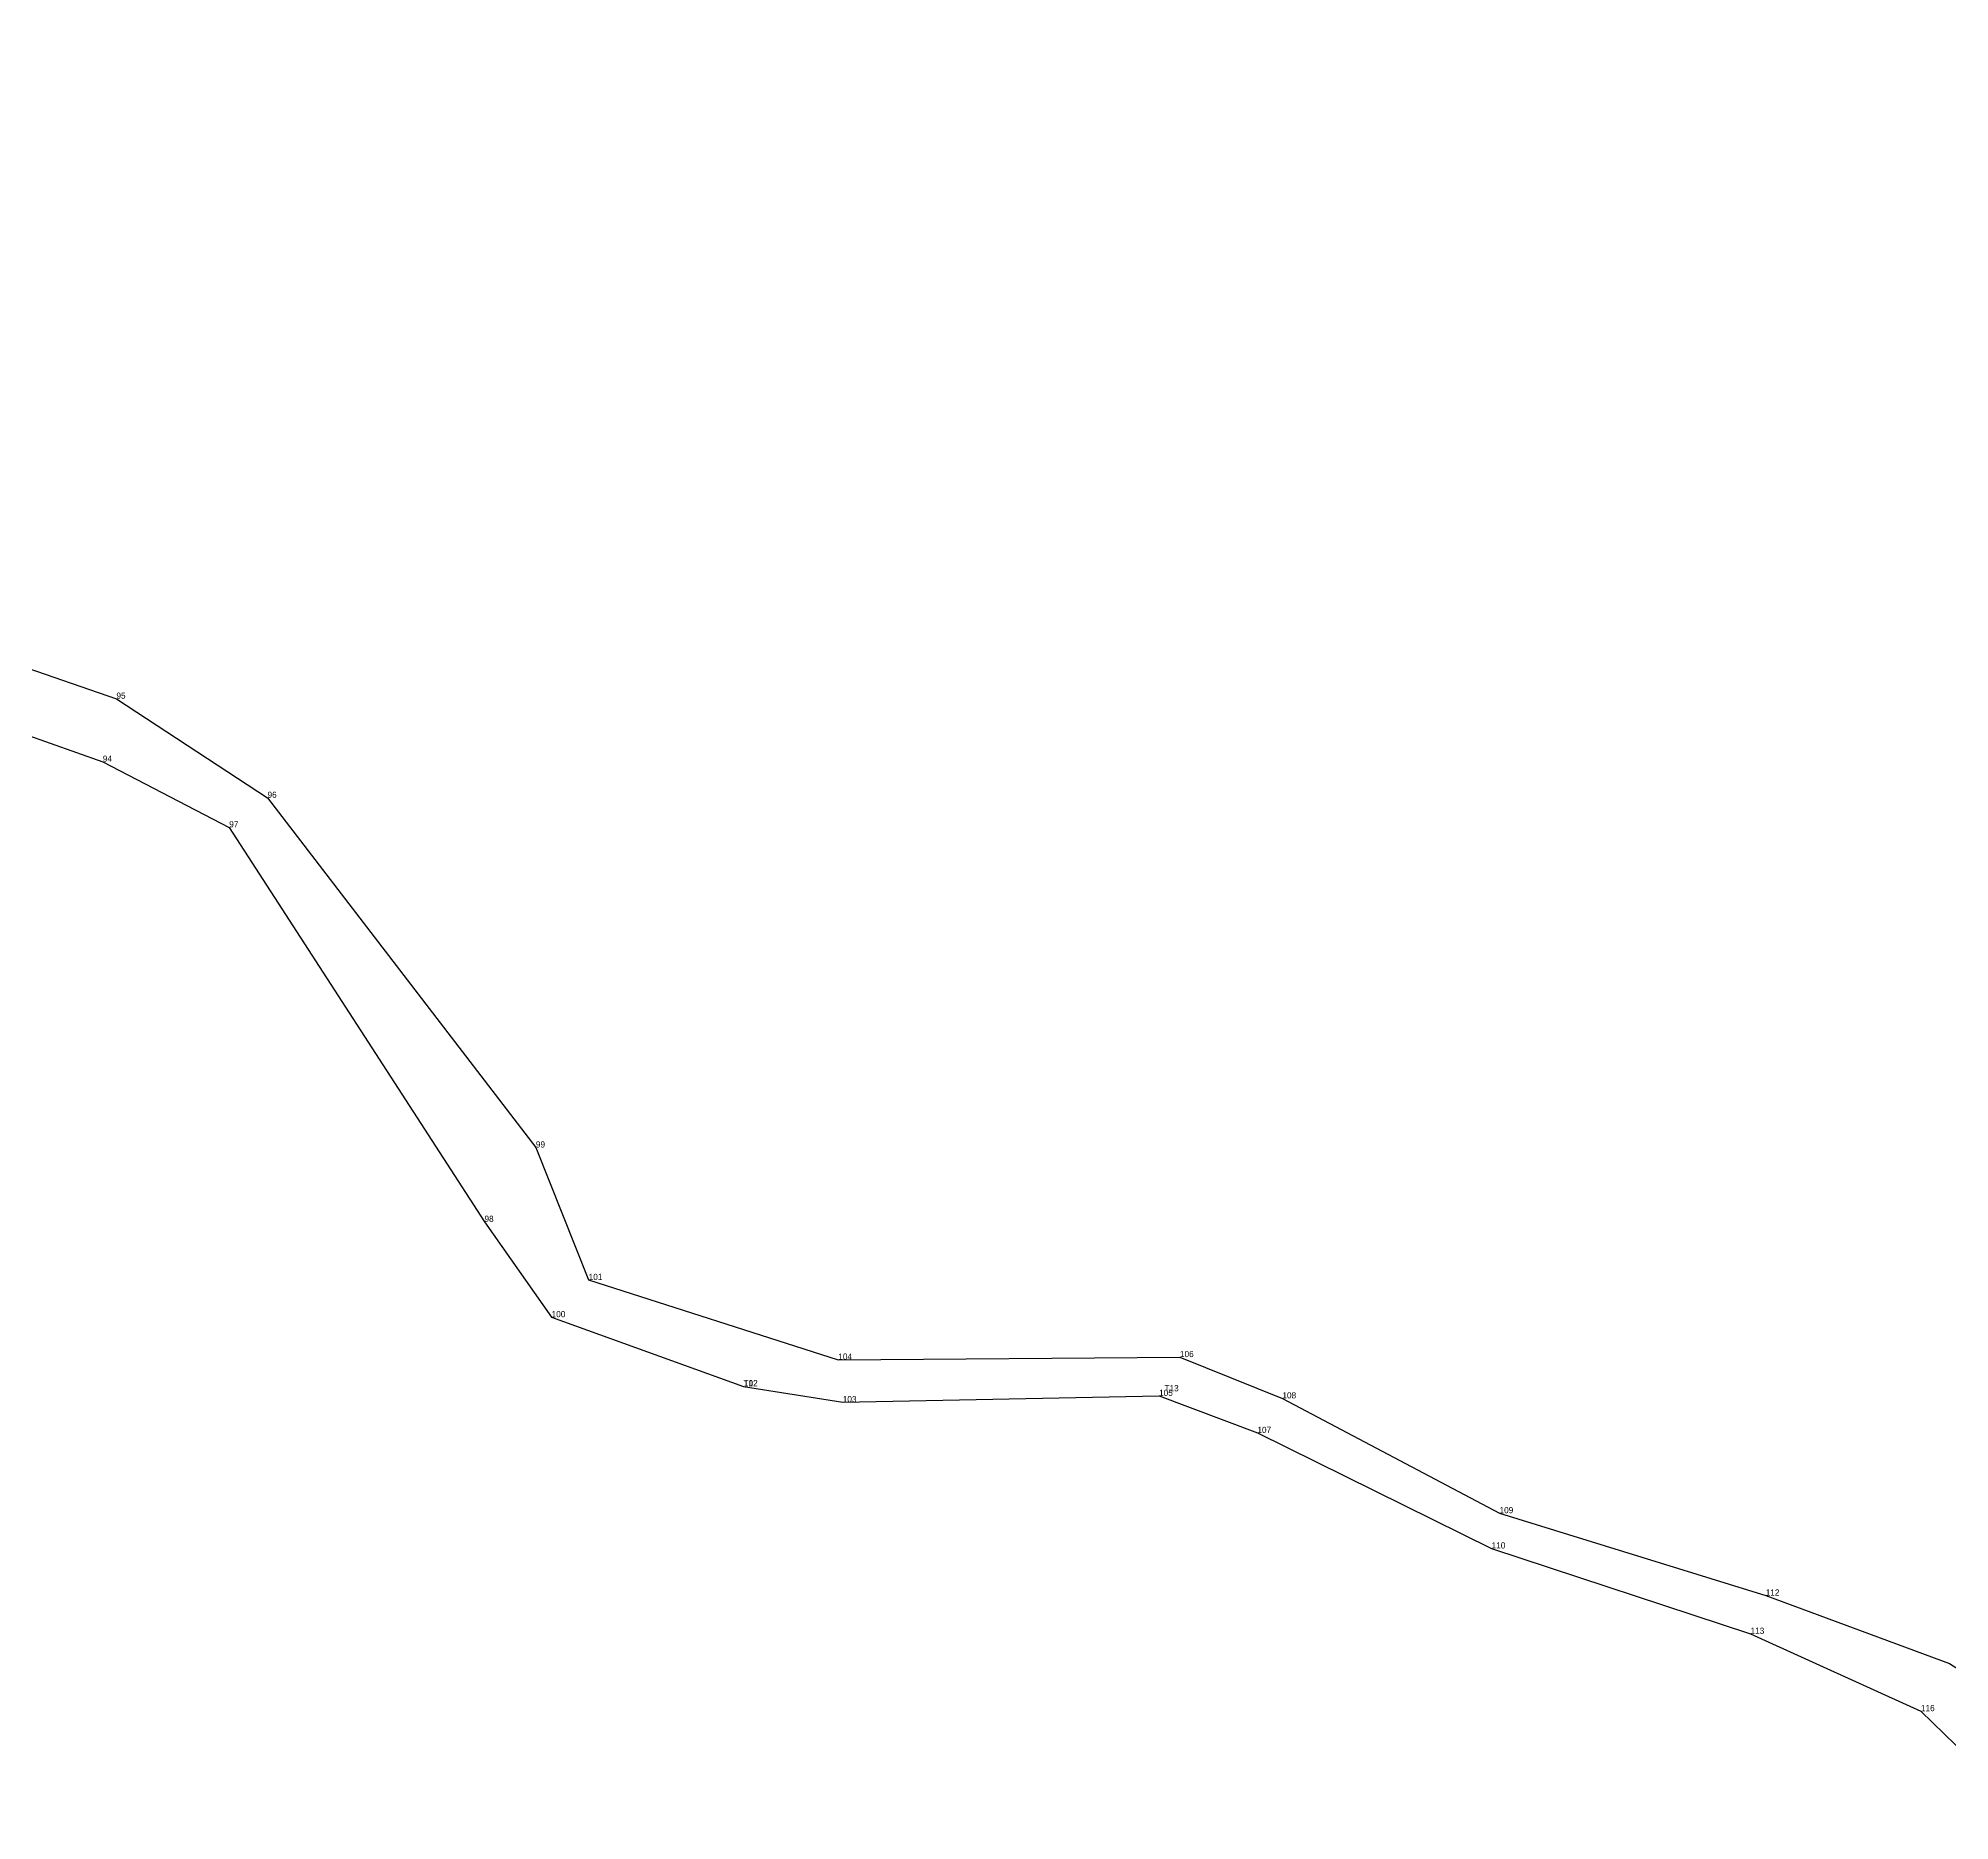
# Model space of a CAD drawing. Extents: x 554259 to 558738, y 1848974 to 1849981.
# Drawn here: x 557064 to 557622, y 1849459 to 1849979 of the extents above; entities that cross this region are included whole.
import ezdxf

# ---------------------------------------------------------------- set-up
doc = ezdxf.new("R2010")
doc.units = 0
for name, color, linetype in [('Level 12', 7, 'Continuous'), ('Level 57', 7, 'Continuous'), ('Level 7', 7, 'Continuous')]:
    doc.layers.add(name, color=color, linetype=linetype)

msp = doc.modelspace()

# ---------------------------------------------------------------- linework, layer by layer
at = {"layer": 'Level 57'}
for p, q in [((557016.42, 1849791.57), (557082.87, 1849768.12)), ((557082.87, 1849768.12), (557119.75, 1849748.98)), ((557119.75, 1849748.98), (557194.19, 1849633.89)), ((557194.19, 1849633.89), (557213.77, 1849606.08)), ((557213.77, 1849606.08), (557269.73, 1849585.91)), ((557269.73, 1849585.91), (557298.69, 1849581.27)), ((557298.69, 1849581.27), (557390.95, 1849583.11)), ((557390.95, 1849583.11), (557419.61, 1849572.3)), ((557419.61, 1849572.3), (557487.93, 1849538.61)), ((557487.93, 1849538.61), (557563.45, 1849513.71)), ((557563.45, 1849513.71), (557613.14, 1849491.14)), ((557613.14, 1849491.14), (557645.88, 1849459.17))]:
    msp.add_line(p, q, dxfattribs=at)
msp.add_lwpolyline([(556437.47, 1849962.64), (556526.74, 1849976.32), (556564.31, 1849979.2), (556586.72, 1849974.11), (556602.31, 1849968.31), (556638.45, 1849948.91), (556662.18, 1849936.85), (556740.26, 1849906.11), (556827.56, 1849873.75), (556912.87, 1849851.71), (557021.53, 1849809.01), (557086.84, 1849786.51), (557130.91, 1849757.59), (557209.18, 1849655.57), (557224.58, 1849616.94), (557297.39, 1849593.69), (557397.03, 1849594.43), (557426.92, 1849582.39), (557490.24, 1849548.89), (557567.88, 1849524.86), (557621.47, 1849505.08), (557647.67, 1849488.48)], dxfattribs=at)
at = {"layer": 'Level 7'}
for p, q in [((557086.839, 1849786.506), (557086.839, 1849786.506)), ((557082.875, 1849768.122), (557082.875, 1849768.122)), ((557130.911, 1849757.594), (557130.911, 1849757.594)), ((557119.752, 1849748.978), (557119.752, 1849748.978)), ((557209.178, 1849655.572), (557209.178, 1849655.572)), ((557194.187, 1849633.888), (557194.187, 1849633.888)), ((557224.579, 1849616.945), (557224.579, 1849616.945)), ((557213.774, 1849606.081), (557213.774, 1849606.081)), ((557297.39, 1849593.69), (557297.39, 1849593.69)), ((557397.03, 1849594.435), (557397.03, 1849594.435)), ((557269.726, 1849585.908), (557269.726, 1849585.908)), ((557269.866, 1849585.95), (557269.866, 1849585.95)), ((557392.53, 1849584.461), (557392.53, 1849584.461)), ((557298.694, 1849581.272), (557298.694, 1849581.272)), ((557390.946, 1849583.113), (557390.946, 1849583.113)), ((557426.921, 1849582.392), (557426.921, 1849582.392)), ((557419.615, 1849572.301), (557419.615, 1849572.301)), ((557490.236, 1849548.891), (557490.236, 1849548.891)), ((557487.934, 1849538.607), (557487.934, 1849538.607)), ((557567.884, 1849524.857), (557567.884, 1849524.857)), ((557563.452, 1849513.711), (557563.452, 1849513.711)), ((557621.471, 1849505.079), (557621.471, 1849505.079)), ((557613.138, 1849491.143), (557613.138, 1849491.143))]:
    msp.add_line(p, q, dxfattribs=at)

# ---------------------------------------------------------------- texts
at = {"layer": 'Level 12'}
for s, p in [('95', (557086.84, 1849786.51)), ('94', (557082.88, 1849768.12)), ('96', (557130.91, 1849757.59)), ('97', (557119.75, 1849748.98)), ('99', (557209.18, 1849655.57)), ('98', (557194.19, 1849633.89)), ('101', (557224.58, 1849616.94)), ('100', (557213.77, 1849606.08)), ('104', (557297.39, 1849593.69)), ('106', (557397.03, 1849594.44)), ('T12', (557269.73, 1849585.91)), ('102', (557269.87, 1849585.95)), ('105', (557390.95, 1849583.11)), ('T13', (557392.53, 1849584.46)), ('108', (557426.92, 1849582.39)), ('103', (557298.69, 1849581.27)), ('107', (557419.62, 1849572.3)), ('109', (557490.24, 1849548.89)), ('110', (557487.93, 1849538.61)), ('112', (557567.88, 1849524.86)), ('113', (557563.45, 1849513.71)), ('116', (557613.14, 1849491.14))]:
    msp.add_text(s, height=1.8, dxfattribs=at).set_placement(p)

doc.saveas('drawing.dxf')
